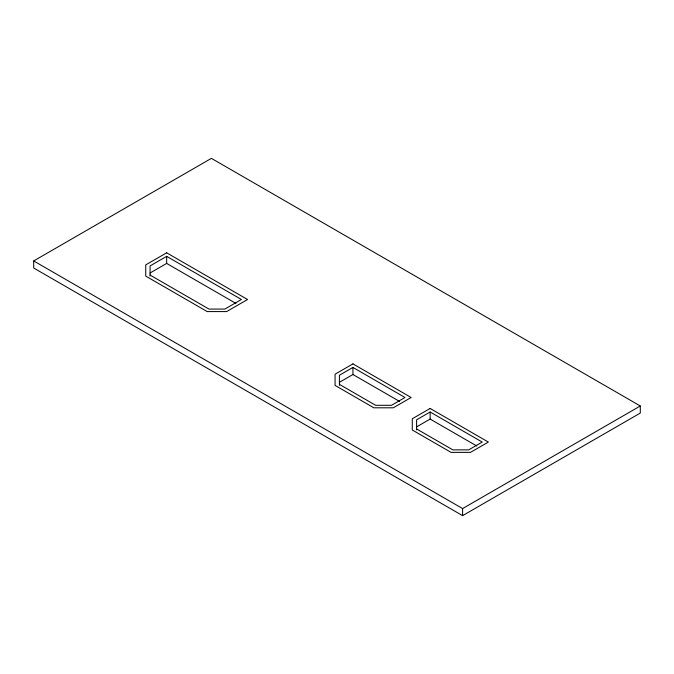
<?xml version="1.0" encoding="UTF-8"?>
<svg xmlns="http://www.w3.org/2000/svg" width="674" height="674" viewBox="0 0 674 674"><rect width="100%" height="100%" fill="white"/><g stroke="black" fill="none" stroke-linecap="round" stroke-linejoin="round"><path stroke-width="1.01" d="M33.7 260.939L211.392 158.356L640.3 405.984L640.3 413.061L462.608 515.644L33.7 268.016L33.7 260.939L462.608 508.575L640.3 405.984M150.075 275.068L208.982 309.08L224.83 309.08L241.418 299.5L166.663 256.347L150.075 265.918L150.075 276.045M150.075 272.995L166.663 263.416L235.942 303.418M339.41 384.374L375.645 405.301L391.493 405.301L405.015 397.492L352.932 367.423L339.41 375.233L339.41 385.351M339.41 382.31L352.932 374.5L399.623 401.46M416.608 428.95L452.852 449.87L468.691 449.87L482.213 442.068L430.138 411.999L416.608 419.801L416.608 429.928M416.608 426.878L430.138 419.068L476.83 446.028M462.608 508.575L462.608 515.644M430.138 411.999L430.138 419.068M352.932 367.423L352.932 374.5M166.663 256.347L166.663 263.416M166.663 252.809L145.744 264.882L145.744 276.104L207.188 311.582L226.624 311.582L247.543 299.5L166.663 252.809M352.932 363.884L335.071 374.196L335.071 385.41L373.851 407.804L393.287 407.804L411.14 397.492L352.932 363.884M430.138 408.461L412.277 418.765L412.277 429.987L451.058 452.372L470.486 452.372L488.347 442.068L430.138 408.461"/></g></svg>
